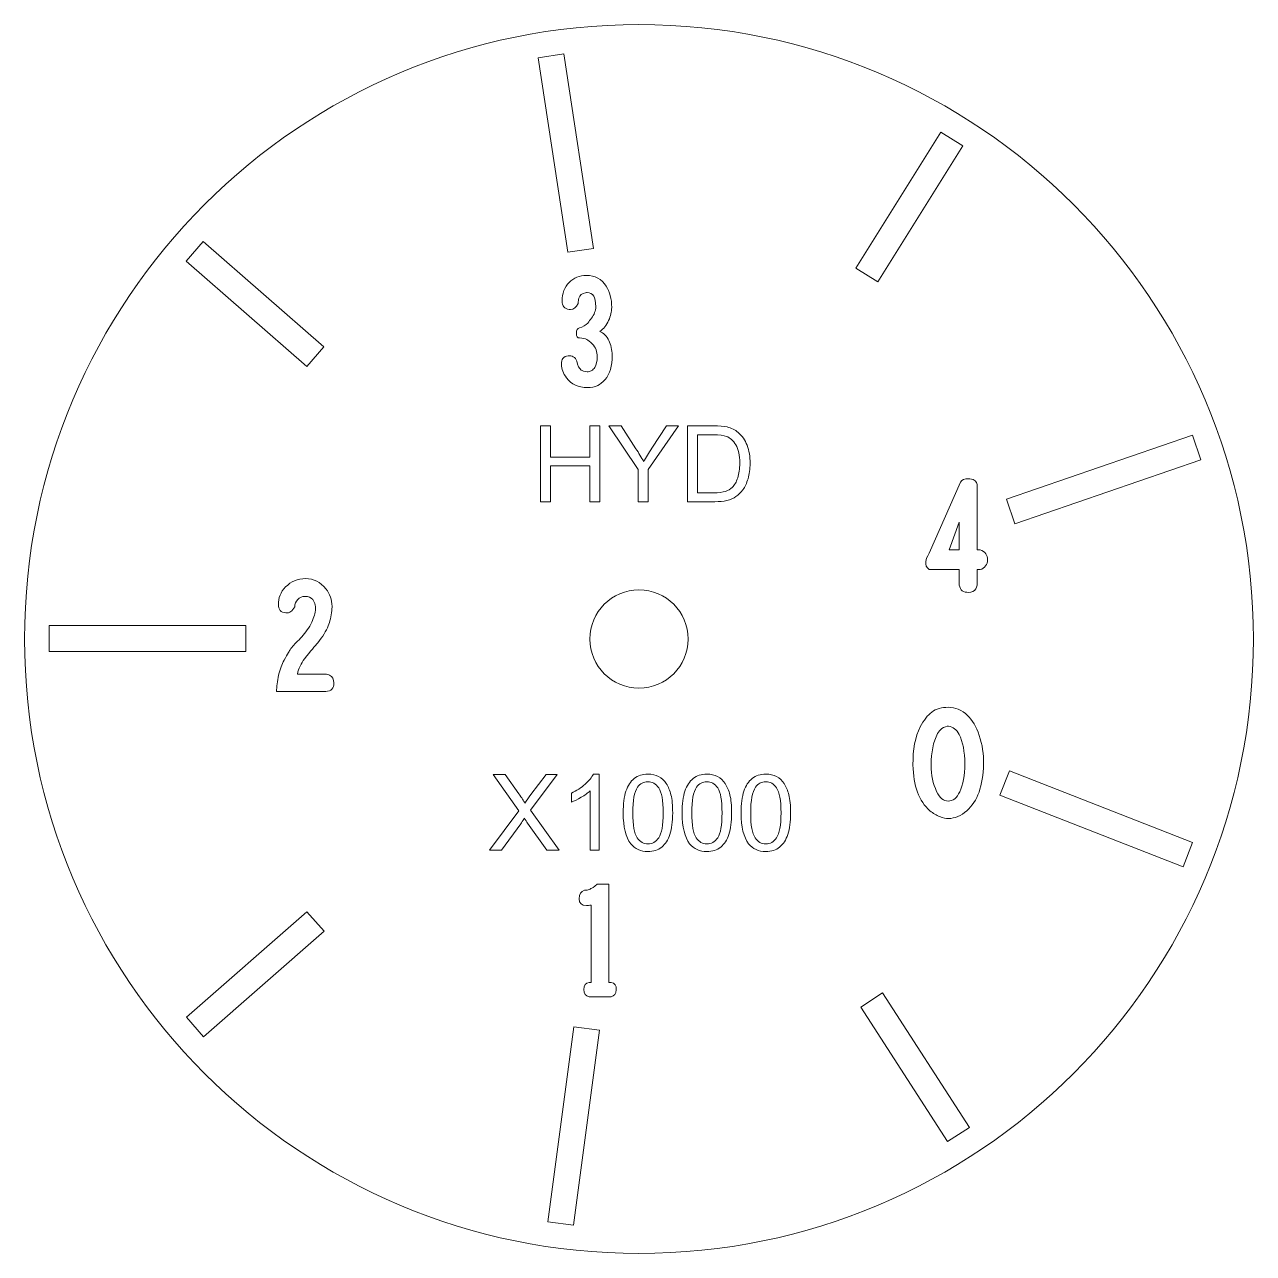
# Model space of a CAD drawing. Header units: millimetres. Extents: x -168 to 319, y -216 to 82.
# Drawn here: x 99.1 to 124.1, y -18.18 to 6.82 of the extents above; entities that cross this region are included whole.
import ezdxf

# ---------------------------------------------------------------- set-up
doc = ezdxf.new("R2010")
doc.units = ezdxf.units.MM
doc.header["$MEASUREMENT"] = 0
doc.layers.add('Cuts', color=7, linetype='Continuous')
doc.layers.add('Engrave', color=7, linetype='Continuous', plot=False)

msp = doc.modelspace()

# ---------------------------------------------------------------- linework, layer by layer
at = {"layer": 'Cuts', "color": 250, "lineweight": 9}
for points in [[(111.5966, 6.8223), (118.5021, 6.8223), (124.0976, 1.2248), (124.0976, -5.6777), (124.0976, -5.6777), (124.0976, -12.5802), (118.5021, -18.1777), (111.5966, -18.1777), (111.5966, -18.1777), (104.6935, -18.1777), (99.098, -12.5802), (99.098, -5.6777), (99.098, -5.6777), (99.098, 1.2248), (104.6935, 6.8223), (111.5966, 6.8223)], [(111.5973, -4.6777), (112.1498, -4.6777), (112.5975, -5.1255), (112.5975, -5.6777), (112.5975, -5.6777), (112.5975, -6.2299), (112.1498, -6.6777), (111.5973, -6.6777), (111.5973, -6.6777), (111.0451, -6.6777), (110.5974, -6.2299), (110.5974, -5.6777), (110.5974, -5.6777), (110.5974, -5.1255), (111.0451, -4.6777), (111.5973, -4.6777)]]:
    msp.add_open_spline(points, degree=3, knots=[0, 0, 0, 0, 0.2, 0.2, 0.2, 0.2, 0.4, 0.4, 0.4, 0.4, 0.6, 0.6, 0.6, 0.6, 1, 1, 1, 1], dxfattribs=at)
at = {"layer": 'Engrave', "color": 240, "lineweight": 9}
for points, knots in [([(110.0714, 6.2248), (110.0714, 6.2248), (110.6702, 2.269), (110.6702, 2.269), (110.6702, 2.269), (110.6702, 2.269), (110.1474, 2.1898), (110.1474, 2.1898), (110.1474, 2.1898), (110.1474, 2.1898), (109.5484, 6.1456), (109.5484, 6.1456), (109.5484, 6.1456), (109.5484, 6.1456), (110.0714, 6.2248), (110.0714, 6.2248)], [0, 0, 0, 0, 0.2, 0.2, 0.2, 0.2, 0.4, 0.4, 0.4, 0.4, 0.6, 0.6, 0.6, 0.6, 1, 1, 1, 1]), ([(118.1847, 4.3525), (118.1847, 4.3525), (116.4575, 1.5874), (116.4575, 1.5874), (116.4575, 1.5874), (116.4575, 1.5874), (116.0089, 1.8676), (116.0089, 1.8676), (116.0089, 1.8676), (116.0089, 1.8676), (117.7361, 4.6327), (117.7361, 4.6327), (117.7361, 4.6327), (117.7361, 4.6327), (118.1847, 4.3525), (118.1847, 4.3525)], [0, 0, 0, 0, 0.2, 0.2, 0.2, 0.2, 0.4, 0.4, 0.4, 0.4, 0.6, 0.6, 0.6, 0.6, 1, 1, 1, 1]), ([(102.7295, 2.4069), (102.7295, 2.4069), (105.1881, 0.2658), (105.1881, 0.2658), (105.1881, 0.2658), (105.1881, 0.2658), (104.8408, -0.1331), (104.8408, -0.1331), (104.8408, -0.1331), (104.8408, -0.1331), (102.3823, 2.008), (102.3823, 2.008), (102.3823, 2.008), (102.3823, 2.008), (102.7295, 2.4069), (102.7295, 2.4069)], [0, 0, 0, 0, 0.2, 0.2, 0.2, 0.2, 0.4, 0.4, 0.4, 0.4, 0.6, 0.6, 0.6, 0.6, 1, 1, 1, 1]), ([(110.5453, -0.5614), (110.3647, -0.5614), (110.2244, -0.4963), (110.1242, -0.3665), (110.1242, -0.3665), (110.0538, -0.2755), (110.0188, -0.1845), (110.0188, -0.093), (110.0188, -0.093), (110.0159, 0.0148), (110.061, 0.0737), (110.1535, 0.0837), (110.1535, 0.0837), (110.2367, 0.0924), (110.2975, 0.0564), (110.336, -0.024), (110.336, -0.024), (110.3489, -0.115), (110.3775, -0.1759), (110.4216, -0.2065), (110.4216, -0.2065), (110.4437, -0.2223), (110.4849, -0.2343), (110.5448, -0.2415), (110.5448, -0.2415), (110.5673, -0.2444), (110.5945, -0.2372), (110.6261, -0.2199), (110.6261, -0.2199), (110.6582, -0.2027), (110.6817, -0.1802), (110.6979, -0.1519), (110.6979, -0.1519), (110.7316, -0.0959), (110.7482, -0.025), (110.7482, 0.0598), (110.7482, 0.0598), (110.7482, 0.1704), (110.7158, 0.2576), (110.6501, 0.3222), (110.6501, 0.3222), (110.6027, 0.3701), (110.5643, 0.4013), (110.5352, 0.4156), (110.5352, 0.4156), (110.5064, 0.43), (110.4566, 0.442), (110.3866, 0.4516), (110.3866, 0.4516), (110.3454, 0.4439), (110.3248, 0.4722), (110.3248, 0.5368), (110.3248, 0.5368), (110.3248, 0.6091), (110.3451, 0.647), (110.3852, 0.6503), (110.3852, 0.6503), (110.4532, 0.67), (110.5108, 0.7035), (110.5563, 0.7499), (110.5563, 0.7499), (110.5817, 0.783), (110.6066, 0.8156), (110.6304, 0.8481), (110.6304, 0.8481), (110.6884, 0.9214), (110.7177, 0.9995), (110.7177, 1.0828), (110.7177, 1.0828), (110.7177, 1.1844), (110.7043, 1.2557), (110.6769, 1.296), (110.6769, 1.296), (110.6453, 1.3453), (110.6012, 1.3702), (110.5453, 1.3702), (110.5453, 1.3702), (110.5338, 1.3702), (110.5223, 1.3692), (110.5098, 1.3673), (110.5098, 1.3673), (110.4398, 1.3573), (110.3943, 1.3194), (110.3737, 1.2538), (110.3737, 1.2538), (110.3684, 1.2342), (110.3652, 1.2198), (110.3641, 1.2102), (110.3641, 1.2102), (110.3641, 1.2102), (110.3641, 1.2073), (110.3641, 1.2073), (110.3641, 1.2073), (110.3641, 1.1925), (110.3633, 1.1733), (110.3612, 1.1499), (110.3612, 1.1499), (110.3181, 1.067), (110.2669, 1.0253), (110.207, 1.0253), (110.207, 1.0253), (110.1975, 1.0253), (110.188, 1.0258), (110.1773, 1.0268), (110.1773, 1.0268), (110.083, 1.0388), (110.0351, 1.0967), (110.0341, 1.2006), (110.0341, 1.2006), (110.037, 1.3539), (110.084, 1.4789), (110.1754, 1.5752), (110.1754, 1.5752), (110.2665, 1.6714), (110.3858, 1.7198), (110.5322, 1.7198), (110.5322, 1.7198), (110.7009, 1.7198), (110.834, 1.6461), (110.9323, 1.4981), (110.9323, 1.4981), (111.0055, 1.3879), (111.0419, 1.2442), (111.0419, 1.0675), (111.0419, 1.0675), (111.0419, 0.9803), (111.0213, 0.8922), (110.9801, 0.8022), (110.9801, 0.8022), (110.935, 0.7049), (110.8762, 0.6312), (110.8033, 0.5804), (110.8033, 0.5804), (110.8799, 0.5459), (110.9404, 0.4832), (110.9845, 0.3927), (110.9845, 0.3927), (111.0261, 0.3064), (111.0486, 0.2068), (111.0515, 0.0938), (111.0515, 0.0938), (111.0563, -0.1251), (111.0083, -0.2894), (110.9083, -0.3986), (110.9083, -0.3986), (110.8551, -0.4575), (110.8043, -0.4982), (110.757, -0.5207), (110.757, -0.5207), (110.7009, -0.548), (110.63, -0.5614), (110.5453, -0.5614)], [0, 0, 0, 0, 0.025641, 0.025641, 0.025641, 0.025641, 0.0512821, 0.0512821, 0.0512821, 0.0512821, 0.0769231, 0.0769231, 0.0769231, 0.0769231, 0.1025641, 0.1025641, 0.1025641, 0.1025641, 0.1282051, 0.1282051, 0.1282051, 0.1282051, 0.1538462, 0.1538462, 0.1538462, 0.1538462, 0.1794872, 0.1794872, 0.1794872, 0.1794872, 0.2051282, 0.2051282, 0.2051282, 0.2051282, 0.2307692, 0.2307692, 0.2307692, 0.2307692, 0.2564103, 0.2564103, 0.2564103, 0.2564103, 0.2820513, 0.2820513, 0.2820513, 0.2820513, 0.3076923, 0.3076923, 0.3076923, 0.3076923, 0.3333333, 0.3333333, 0.3333333, 0.3333333, 0.3589744, 0.3589744, 0.3589744, 0.3589744, 0.3846154, 0.3846154, 0.3846154, 0.3846154, 0.4102564, 0.4102564, 0.4102564, 0.4102564, 0.4358974, 0.4358974, 0.4358974, 0.4358974, 0.4615385, 0.4615385, 0.4615385, 0.4615385, 0.4871795, 0.4871795, 0.4871795, 0.4871795, 0.5128205, 0.5128205, 0.5128205, 0.5128205, 0.5384615, 0.5384615, 0.5384615, 0.5384615, 0.5641026, 0.5641026, 0.5641026, 0.5641026, 0.5897436, 0.5897436, 0.5897436, 0.5897436, 0.6153846, 0.6153846, 0.6153846, 0.6153846, 0.6410256, 0.6410256, 0.6410256, 0.6410256, 0.6666667, 0.6666667, 0.6666667, 0.6666667, 0.6923077, 0.6923077, 0.6923077, 0.6923077, 0.7179487, 0.7179487, 0.7179487, 0.7179487, 0.7435897, 0.7435897, 0.7435897, 0.7435897, 0.7692308, 0.7692308, 0.7692308, 0.7692308, 0.7948718, 0.7948718, 0.7948718, 0.7948718, 0.8205128, 0.8205128, 0.8205128, 0.8205128, 0.8461538, 0.8461538, 0.8461538, 0.8461538, 0.8717949, 0.8717949, 0.8717949, 0.8717949, 0.8974359, 0.8974359, 0.8974359, 0.8974359, 0.9230769, 0.9230769, 0.9230769, 0.9230769, 0.9487179, 0.9487179, 0.9487179, 0.9487179, 1, 1, 1, 1]), ([(109.592, -2.8849), (109.592, -2.8849), (109.592, -1.3412), (109.592, -1.3412), (109.592, -1.3412), (109.592, -1.3412), (109.7966, -1.3412), (109.7966, -1.3412), (109.7966, -1.3412), (109.7966, -1.3412), (109.7966, -1.9752), (109.7966, -1.9752), (109.7966, -1.9752), (109.7966, -1.9752), (110.5987, -1.9752), (110.5987, -1.9752), (110.5987, -1.9752), (110.5987, -1.9752), (110.5987, -1.3412), (110.5987, -1.3412), (110.5987, -1.3412), (110.5987, -1.3412), (110.8033, -1.3412), (110.8033, -1.3412), (110.8033, -1.3412), (110.8033, -1.3412), (110.8033, -2.8849), (110.8033, -2.8849), (110.8033, -2.8849), (110.8033, -2.8849), (110.5987, -2.8849), (110.5987, -2.8849), (110.5987, -2.8849), (110.5987, -2.8849), (110.5987, -2.1574), (110.5987, -2.1574), (110.5987, -2.1574), (110.5987, -2.1574), (109.7966, -2.1574), (109.7966, -2.1574), (109.7966, -2.1574), (109.7966, -2.1574), (109.7966, -2.8849), (109.7966, -2.8849), (109.7966, -2.8849), (109.7966, -2.8849), (109.592, -2.8849), (109.592, -2.8849)], [0, 0, 0, 0, 0.0769231, 0.0769231, 0.0769231, 0.0769231, 0.1538462, 0.1538462, 0.1538462, 0.1538462, 0.2307692, 0.2307692, 0.2307692, 0.2307692, 0.3076923, 0.3076923, 0.3076923, 0.3076923, 0.3846154, 0.3846154, 0.3846154, 0.3846154, 0.4615385, 0.4615385, 0.4615385, 0.4615385, 0.5384615, 0.5384615, 0.5384615, 0.5384615, 0.6153846, 0.6153846, 0.6153846, 0.6153846, 0.6923077, 0.6923077, 0.6923077, 0.6923077, 0.7692308, 0.7692308, 0.7692308, 0.7692308, 0.8461538, 0.8461538, 0.8461538, 0.8461538, 1, 1, 1, 1]), ([(111.5783, -2.8849), (111.5783, -2.8849), (111.5783, -2.2311), (111.5783, -2.2311), (111.5783, -2.2311), (111.5783, -2.2311), (110.9834, -1.3412), (110.9834, -1.3412), (110.9834, -1.3412), (110.9834, -1.3412), (111.2318, -1.3412), (111.2318, -1.3412), (111.2318, -1.3412), (111.2318, -1.3412), (111.5362, -1.8066), (111.5362, -1.8066), (111.5362, -1.8066), (111.5923, -1.8936), (111.6443, -1.9806), (111.6929, -2.0679), (111.6929, -2.0679), (111.7393, -1.9871), (111.7954, -1.8961), (111.8614, -1.7951), (111.8614, -1.7951), (111.8614, -1.7951), (112.1606, -1.3412), (112.1606, -1.3412), (112.1606, -1.3412), (112.1606, -1.3412), (112.3985, -1.3412), (112.3985, -1.3412), (112.3985, -1.3412), (112.3985, -1.3412), (111.7824, -2.2311), (111.7824, -2.2311), (111.7824, -2.2311), (111.7824, -2.2311), (111.7824, -2.8849), (111.7824, -2.8849), (111.7824, -2.8849), (111.7824, -2.8849), (111.5783, -2.8849), (111.5783, -2.8849)], [0, 0, 0, 0, 0.0833333, 0.0833333, 0.0833333, 0.0833333, 0.1666667, 0.1666667, 0.1666667, 0.1666667, 0.25, 0.25, 0.25, 0.25, 0.3333333, 0.3333333, 0.3333333, 0.3333333, 0.4166667, 0.4166667, 0.4166667, 0.4166667, 0.5, 0.5, 0.5, 0.5, 0.5833333, 0.5833333, 0.5833333, 0.5833333, 0.6666667, 0.6666667, 0.6666667, 0.6666667, 0.75, 0.75, 0.75, 0.75, 0.8333333, 0.8333333, 0.8333333, 0.8333333, 1, 1, 1, 1]), ([(112.5817, -2.8849), (112.5817, -2.8849), (112.5817, -1.3412), (112.5817, -1.3412), (112.5817, -1.3412), (112.5817, -1.3412), (113.1133, -1.3412), (113.1133, -1.3412), (113.1133, -1.3412), (113.2333, -1.3412), (113.325, -1.3488), (113.3883, -1.3635), (113.3883, -1.3635), (113.4768, -1.3836), (113.5522, -1.4206), (113.6147, -1.4738), (113.6147, -1.4738), (113.6959, -1.5428), (113.757, -1.6305), (113.7973, -1.7376), (113.7973, -1.7376), (113.8379, -1.8447), (113.858, -1.9669), (113.858, -2.1046), (113.858, -2.1046), (113.858, -2.2218), (113.8444, -2.3256), (113.8167, -2.4162), (113.8167, -2.4162), (113.7894, -2.5068), (113.7545, -2.5819), (113.7114, -2.6412), (113.7114, -2.6412), (113.6686, -2.7005), (113.6219, -2.7472), (113.5709, -2.781), (113.5709, -2.781), (113.5202, -2.8152), (113.4587, -2.8411), (113.3868, -2.8587), (113.3868, -2.8587), (113.3147, -2.8763), (113.2319, -2.8849), (113.1388, -2.8849), (113.1388, -2.8849), (113.1388, -2.8849), (112.5817, -2.8849), (112.5817, -2.8849)], [0, 0, 0, 0, 0.0769231, 0.0769231, 0.0769231, 0.0769231, 0.1538462, 0.1538462, 0.1538462, 0.1538462, 0.2307692, 0.2307692, 0.2307692, 0.2307692, 0.3076923, 0.3076923, 0.3076923, 0.3076923, 0.3846154, 0.3846154, 0.3846154, 0.3846154, 0.4615385, 0.4615385, 0.4615385, 0.4615385, 0.5384615, 0.5384615, 0.5384615, 0.5384615, 0.6153846, 0.6153846, 0.6153846, 0.6153846, 0.6923077, 0.6923077, 0.6923077, 0.6923077, 0.7692308, 0.7692308, 0.7692308, 0.7692308, 0.8461538, 0.8461538, 0.8461538, 0.8461538, 1, 1, 1, 1]), ([(112.786, -2.7027), (112.786, -2.7027), (113.1155, -2.7027), (113.1155, -2.7027), (113.1155, -2.7027), (113.2173, -2.7027), (113.2973, -2.6933), (113.3552, -2.6743), (113.3552, -2.6743), (113.4131, -2.6552), (113.4591, -2.6286), (113.4937, -2.5941), (113.4937, -2.5941), (113.5421, -2.546), (113.5798, -2.4806), (113.6068, -2.399), (113.6068, -2.399), (113.6338, -2.317), (113.6474, -2.2182), (113.6474, -2.1014), (113.6474, -2.1014), (113.6474, -1.94), (113.6208, -1.816), (113.568, -1.7294), (113.568, -1.7294), (113.5149, -1.6424), (113.4504, -1.5845), (113.3746, -1.5551), (113.3746, -1.5551), (113.3201, -1.5339), (113.2316, -1.5234), (113.1104, -1.5234), (113.1104, -1.5234), (113.1104, -1.5234), (112.786, -1.5234), (112.786, -1.5234), (112.786, -1.5234), (112.786, -1.5234), (112.786, -2.7027), (112.786, -2.7027)], [0, 0, 0, 0, 0.0909091, 0.0909091, 0.0909091, 0.0909091, 0.1818182, 0.1818182, 0.1818182, 0.1818182, 0.2727273, 0.2727273, 0.2727273, 0.2727273, 0.3636364, 0.3636364, 0.3636364, 0.3636364, 0.4545455, 0.4545455, 0.4545455, 0.4545455, 0.5454545, 0.5454545, 0.5454545, 0.5454545, 0.6363636, 0.6363636, 0.6363636, 0.6363636, 0.7272727, 0.7272727, 0.7272727, 0.7272727, 0.8181818, 0.8181818, 0.8181818, 0.8181818, 1, 1, 1, 1]), ([(123.0302, -2.0324), (123.0302, -2.0324), (119.2469, -3.3342), (119.2469, -3.3342), (119.2469, -3.3342), (119.2469, -3.3342), (119.0749, -2.834), (119.0749, -2.834), (119.0749, -2.834), (119.0749, -2.834), (122.858, -1.5322), (122.858, -1.5322), (122.858, -1.5322), (122.858, -1.5322), (123.0302, -2.0324), (123.0302, -2.0324)], [0, 0, 0, 0, 0.2, 0.2, 0.2, 0.2, 0.4, 0.4, 0.4, 0.4, 0.6, 0.6, 0.6, 0.6, 1, 1, 1, 1]), ([(118.4764, -4.2614), (118.4764, -4.2614), (118.4764, -4.5851), (118.4764, -4.5851), (118.4764, -4.5851), (118.4716, -4.6134), (118.463, -4.6373), (118.4496, -4.657), (118.4496, -4.657), (118.4189, -4.7044), (118.3697, -4.7288), (118.3026, -4.7298), (118.3026, -4.7298), (118.1947, -4.7317), (118.1321, -4.6833), (118.1143, -4.5851), (118.1143, -4.5851), (118.1143, -4.5851), (118.1143, -4.2614), (118.1143, -4.2614), (118.1143, -4.2614), (118.1143, -4.2614), (117.4984, -4.2614), (117.4984, -4.2614), (117.4984, -4.2614), (117.4466, -4.225), (117.4241, -4.1718), (117.4308, -4.1028), (117.4308, -4.1028), (117.4337, -4.0635), (117.4562, -4.0056), (117.4984, -3.929), (117.4984, -3.929), (117.4984, -3.929), (118.1397, -2.4864), (118.1397, -2.4864), (118.1397, -2.4864), (118.1722, -2.4404), (118.2235, -2.4174), (118.2925, -2.4174), (118.2925, -2.4174), (118.305, -2.4174), (118.3174, -2.4179), (118.3304, -2.4188), (118.3304, -2.4188), (118.4251, -2.4318), (118.4735, -2.4701), (118.4764, -2.5338), (118.4764, -2.5338), (118.4764, -2.5338), (118.4764, -3.8614), (118.4764, -3.8614), (118.4764, -3.8614), (118.4764, -3.8614), (118.541, -3.8614), (118.541, -3.8614), (118.541, -3.8614), (118.6392, -3.9045), (118.6881, -3.9725), (118.6881, -4.0664), (118.6881, -4.0664), (118.6872, -4.1138), (118.6747, -4.156), (118.6503, -4.1924), (118.6503, -4.1924), (118.6229, -4.2326), (118.5865, -4.2556), (118.541, -4.2614), (118.541, -4.2614), (118.541, -4.2614), (118.4764, -4.2614), (118.4764, -4.2614)], [0, 0, 0, 0, 0.0526316, 0.0526316, 0.0526316, 0.0526316, 0.1052632, 0.1052632, 0.1052632, 0.1052632, 0.1578947, 0.1578947, 0.1578947, 0.1578947, 0.2105263, 0.2105263, 0.2105263, 0.2105263, 0.2631579, 0.2631579, 0.2631579, 0.2631579, 0.3157895, 0.3157895, 0.3157895, 0.3157895, 0.3684211, 0.3684211, 0.3684211, 0.3684211, 0.4210526, 0.4210526, 0.4210526, 0.4210526, 0.4736842, 0.4736842, 0.4736842, 0.4736842, 0.5263158, 0.5263158, 0.5263158, 0.5263158, 0.5789474, 0.5789474, 0.5789474, 0.5789474, 0.6315789, 0.6315789, 0.6315789, 0.6315789, 0.6842105, 0.6842105, 0.6842105, 0.6842105, 0.7368421, 0.7368421, 0.7368421, 0.7368421, 0.7894737, 0.7894737, 0.7894737, 0.7894737, 0.8421053, 0.8421053, 0.8421053, 0.8421053, 0.8947368, 0.8947368, 0.8947368, 0.8947368, 1, 1, 1, 1]), ([(118.1143, -3.3001), (118.1143, -3.3001), (117.9065, -3.8614), (117.9065, -3.8614), (117.9065, -3.8614), (117.9065, -3.8614), (118.1143, -3.8614), (118.1143, -3.8614), (118.1143, -3.8614), (118.1143, -3.8614), (118.1143, -3.3001), (118.1143, -3.3001)], [0, 0, 0, 0, 0.25, 0.25, 0.25, 0.25, 0.5, 0.5, 0.5, 0.5, 1, 1, 1, 1]), ([(104.2259, -6.7465), (104.224, -6.6483), (104.2379, -6.5372), (104.2671, -6.4127), (104.2671, -6.4127), (104.2969, -6.2882), (104.3333, -6.1876), (104.3758, -6.1109), (104.3758, -6.1109), (104.4539, -5.9744), (104.4947, -5.9031), (104.4979, -5.8978), (104.4979, -5.8978), (104.5391, -5.836), (104.6009, -5.7671), (104.6834, -5.6914), (104.6834, -5.6914), (104.7609, -5.6195), (104.8328, -5.5266), (104.898, -5.4136), (104.898, -5.4136), (104.9597, -5.3058), (104.997, -5.2124), (105.0105, -5.1329), (105.0105, -5.1329), (105.0291, -5.0232), (105.0124, -4.938), (104.9597, -4.8762), (104.9597, -4.8762), (104.9232, -4.8331), (104.8706, -4.8116), (104.8026, -4.8116), (104.8026, -4.8116), (104.7436, -4.8116), (104.6949, -4.8326), (104.6556, -4.8748), (104.6556, -4.8748), (104.6168, -4.9169), (104.5962, -4.9653), (104.5933, -5.0204), (104.5933, -5.0204), (104.5493, -5.1114), (104.4888, -5.1535), (104.4122, -5.1468), (104.4122, -5.1468), (104.3122, -5.1368), (104.2624, -5.0793), (104.2624, -4.9758), (104.2624, -4.9758), (104.2566, -4.8436), (104.3055, -4.7249), (104.4084, -4.619), (104.4084, -4.619), (104.5177, -4.506), (104.6537, -4.4495), (104.8165, -4.4495), (104.8165, -4.4495), (104.9793, -4.4495), (105.1167, -4.5184), (105.2294, -4.6569), (105.2294, -4.6569), (105.3118, -4.7598), (105.353, -4.8791), (105.353, -5.0156), (105.353, -5.0156), (105.353, -5.0419), (105.3514, -5.0687), (105.3486, -5.097), (105.3486, -5.097), (105.3343, -5.2201), (105.3102, -5.3245), (105.2754, -5.4093), (105.2754, -5.4093), (105.2337, -5.5142), (105.1632, -5.6286), (105.0651, -5.7541), (105.0651, -5.7541), (105.0071, -5.8154), (104.9162, -5.9242), (104.793, -6.0793), (104.793, -6.0793), (104.7235, -6.1751), (104.6751, -6.2791), (104.6484, -6.3902), (104.6484, -6.3902), (104.6484, -6.3902), (105.2179, -6.3902), (105.2179, -6.3902), (105.2179, -6.3902), (105.2508, -6.393), (105.2792, -6.4007), (105.3035, -6.4141), (105.3035, -6.4141), (105.3615, -6.4438), (105.3912, -6.497), (105.3922, -6.5727), (105.3922, -6.5727), (105.3946, -6.6799), (105.3385, -6.7379), (105.2236, -6.7465), (105.2236, -6.7465), (105.2236, -6.7465), (104.2259, -6.7465), (104.2259, -6.7465)], [0, 0, 0, 0, 0.037037, 0.037037, 0.037037, 0.037037, 0.0740741, 0.0740741, 0.0740741, 0.0740741, 0.1111111, 0.1111111, 0.1111111, 0.1111111, 0.1481481, 0.1481481, 0.1481481, 0.1481481, 0.1851852, 0.1851852, 0.1851852, 0.1851852, 0.2222222, 0.2222222, 0.2222222, 0.2222222, 0.2592593, 0.2592593, 0.2592593, 0.2592593, 0.2962963, 0.2962963, 0.2962963, 0.2962963, 0.3333333, 0.3333333, 0.3333333, 0.3333333, 0.3703704, 0.3703704, 0.3703704, 0.3703704, 0.4074074, 0.4074074, 0.4074074, 0.4074074, 0.4444444, 0.4444444, 0.4444444, 0.4444444, 0.4814815, 0.4814815, 0.4814815, 0.4814815, 0.5185185, 0.5185185, 0.5185185, 0.5185185, 0.5555556, 0.5555556, 0.5555556, 0.5555556, 0.5925926, 0.5925926, 0.5925926, 0.5925926, 0.6296296, 0.6296296, 0.6296296, 0.6296296, 0.6666667, 0.6666667, 0.6666667, 0.6666667, 0.7037037, 0.7037037, 0.7037037, 0.7037037, 0.7407407, 0.7407407, 0.7407407, 0.7407407, 0.7777778, 0.7777778, 0.7777778, 0.7777778, 0.8148148, 0.8148148, 0.8148148, 0.8148148, 0.8518519, 0.8518519, 0.8518519, 0.8518519, 0.8888889, 0.8888889, 0.8888889, 0.8888889, 0.9259259, 0.9259259, 0.9259259, 0.9259259, 1, 1, 1, 1]), ([(99.6005, -5.4047), (99.6005, -5.4047), (103.6015, -5.4047), (103.6015, -5.4047), (103.6015, -5.4047), (103.6015, -5.4047), (103.6015, -5.9336), (103.6015, -5.9336), (103.6015, -5.9336), (103.6015, -5.9336), (99.6005, -5.9336), (99.6005, -5.9336), (99.6005, -5.9336), (99.6005, -5.9336), (99.6005, -5.4047), (99.6005, -5.4047)], [0, 0, 0, 0, 0.2, 0.2, 0.2, 0.2, 0.4, 0.4, 0.4, 0.4, 0.6, 0.6, 0.6, 0.6, 1, 1, 1, 1]), ([(118.2675, -9.1704), (118.1467, -9.2762), (118.0212, -9.3289), (117.8915, -9.3289), (117.8915, -9.3289), (117.8436, -9.3289), (117.7841, -9.3165), (117.7132, -9.2911), (117.7132, -9.2911), (117.6486, -9.2686), (117.583, -9.2283), (117.5168, -9.1704), (117.5168, -9.1704), (117.2933, -8.9769), (117.1783, -8.666), (117.1715, -8.2383), (117.1715, -8.2383), (117.1668, -7.927), (117.2166, -7.6693), (117.3206, -7.4653), (117.3206, -7.4653), (117.3904, -7.3269), (117.4686, -7.2268), (117.5547, -7.165), (117.5547, -7.165), (117.6442, -7.0994), (117.7563, -7.0668), (117.8899, -7.0668), (117.8899, -7.0668), (118.0312, -7.0668), (118.162, -7.1224), (118.2828, -7.234), (118.2828, -7.234), (118.378, -7.3216), (118.4576, -7.4577), (118.5199, -7.642), (118.5199, -7.642), (118.5826, -7.8264), (118.6118, -8.0195), (118.607, -8.2216), (118.607, -8.2216), (118.5974, -8.6641), (118.4843, -8.9802), (118.2675, -9.1704)], [0, 0, 0, 0, 0.0833333, 0.0833333, 0.0833333, 0.0833333, 0.1666667, 0.1666667, 0.1666667, 0.1666667, 0.25, 0.25, 0.25, 0.25, 0.3333333, 0.3333333, 0.3333333, 0.3333333, 0.4166667, 0.4166667, 0.4166667, 0.4166667, 0.5, 0.5, 0.5, 0.5, 0.5833333, 0.5833333, 0.5833333, 0.5833333, 0.6666667, 0.6666667, 0.6666667, 0.6666667, 0.75, 0.75, 0.75, 0.75, 0.8333333, 0.8333333, 0.8333333, 0.8333333, 1, 1, 1, 1]), ([(118.1117, -7.621), (118.0585, -7.5199), (117.9867, -7.4644), (117.8971, -7.4543), (117.8971, -7.4543), (117.8532, -7.4495), (117.8076, -7.4644), (117.7611, -7.4988), (117.7611, -7.4988), (117.7218, -7.529), (117.6918, -7.5635), (117.6712, -7.6028), (117.6712, -7.6028), (117.5844, -7.7723), (117.5408, -7.984), (117.5408, -8.2388), (117.5408, -8.2388), (117.5408, -8.4481), (117.5782, -8.6287), (117.6529, -8.7805), (117.6529, -8.7805), (117.7186, -8.9103), (117.7971, -8.9754), (117.8885, -8.9754), (117.8885, -8.9754), (117.9858, -8.9754), (118.0639, -8.9122), (118.1227, -8.7858), (118.1227, -8.7858), (118.1913, -8.6411), (118.2253, -8.4524), (118.2253, -8.2206), (118.2253, -8.2206), (118.2253, -7.9658), (118.1874, -7.7661), (118.1117, -7.621)], [0, 0, 0, 0, 0.1, 0.1, 0.1, 0.1, 0.2, 0.2, 0.2, 0.2, 0.3, 0.3, 0.3, 0.3, 0.4, 0.4, 0.4, 0.4, 0.5, 0.5, 0.5, 0.5, 0.6, 0.6, 0.6, 0.6, 0.7, 0.7, 0.7, 0.7, 0.8, 0.8, 0.8, 0.8, 1, 1, 1, 1]), ([(108.5583, -9.9757), (108.5583, -9.9757), (109.1557, -9.1713), (109.1557, -9.1713), (109.1557, -9.1713), (109.1557, -9.1713), (108.6291, -8.432), (108.6291, -8.432), (108.6291, -8.432), (108.6291, -8.432), (108.8721, -8.432), (108.8721, -8.432), (108.8721, -8.432), (108.8721, -8.432), (109.1526, -8.8281), (109.1526, -8.8281), (109.1526, -8.8281), (109.2108, -8.91), (109.252, -8.9733), (109.2766, -9.0175), (109.2766, -9.0175), (109.3111, -8.9614), (109.3517, -8.9028), (109.3988, -8.8417), (109.3988, -8.8417), (109.3988, -8.8417), (109.7097, -8.432), (109.7097, -8.432), (109.7097, -8.432), (109.7097, -8.432), (109.9317, -8.432), (109.9317, -8.432), (109.9317, -8.432), (109.9317, -8.432), (109.3893, -9.1595), (109.3893, -9.1595), (109.3893, -9.1595), (109.3893, -9.1595), (109.9738, -9.9757), (109.9738, -9.9757), (109.9738, -9.9757), (109.9738, -9.9757), (109.7212, -9.9757), (109.7212, -9.9757), (109.7212, -9.9757), (109.7212, -9.9757), (109.3325, -9.4251), (109.3325, -9.4251), (109.3325, -9.4251), (109.3106, -9.3934), (109.2883, -9.3589), (109.2651, -9.3219), (109.2651, -9.3219), (109.2306, -9.378), (109.206, -9.4164), (109.1914, -9.4377), (109.1914, -9.4377), (109.1914, -9.4377), (108.8038, -9.9757), (108.8038, -9.9757), (108.8038, -9.9757), (108.8038, -9.9757), (108.5583, -9.9757), (108.5583, -9.9757)], [0, 0, 0, 0, 0.0588235, 0.0588235, 0.0588235, 0.0588235, 0.1176471, 0.1176471, 0.1176471, 0.1176471, 0.1764706, 0.1764706, 0.1764706, 0.1764706, 0.2352941, 0.2352941, 0.2352941, 0.2352941, 0.2941176, 0.2941176, 0.2941176, 0.2941176, 0.3529412, 0.3529412, 0.3529412, 0.3529412, 0.4117647, 0.4117647, 0.4117647, 0.4117647, 0.4705882, 0.4705882, 0.4705882, 0.4705882, 0.5294118, 0.5294118, 0.5294118, 0.5294118, 0.5882353, 0.5882353, 0.5882353, 0.5882353, 0.6470588, 0.6470588, 0.6470588, 0.6470588, 0.7058824, 0.7058824, 0.7058824, 0.7058824, 0.7647059, 0.7647059, 0.7647059, 0.7647059, 0.8235294, 0.8235294, 0.8235294, 0.8235294, 0.8823529, 0.8823529, 0.8823529, 0.8823529, 1, 1, 1, 1]), ([(110.7908, -9.9757), (110.7908, -9.9757), (110.6013, -9.9757), (110.6013, -9.9757), (110.6013, -9.9757), (110.6013, -9.9757), (110.6013, -8.7681), (110.6013, -8.7681), (110.6013, -8.7681), (110.5557, -8.8115), (110.496, -8.855), (110.422, -8.8985), (110.422, -8.8985), (110.3476, -8.942), (110.2811, -8.9747), (110.2221, -8.9963), (110.2221, -8.9963), (110.2221, -8.9963), (110.2221, -8.8133), (110.2221, -8.8133), (110.2221, -8.8133), (110.3282, -8.7634), (110.4209, -8.703), (110.5003, -8.6322), (110.5003, -8.6322), (110.5794, -8.561), (110.6358, -8.4924), (110.6689, -8.4255), (110.6689, -8.4255), (110.6689, -8.4255), (110.7908, -8.4255), (110.7908, -8.4255), (110.7908, -8.4255), (110.7908, -8.4255), (110.7908, -9.9757), (110.7908, -9.9757)], [0, 0, 0, 0, 0.1, 0.1, 0.1, 0.1, 0.2, 0.2, 0.2, 0.2, 0.3, 0.3, 0.3, 0.3, 0.4, 0.4, 0.4, 0.4, 0.5, 0.5, 0.5, 0.5, 0.6, 0.6, 0.6, 0.6, 0.7, 0.7, 0.7, 0.7, 0.8, 0.8, 0.8, 0.8, 1, 1, 1, 1]), ([(111.2764, -9.2145), (111.2764, -9.0319), (111.295, -8.8849), (111.3328, -8.7738), (111.3328, -8.7738), (111.3702, -8.6624), (111.4262, -8.5765), (111.5003, -8.5161), (111.5003, -8.5161), (111.5743, -8.4557), (111.6673, -8.4255), (111.7796, -8.4255), (111.7796, -8.4255), (111.8626, -8.4255), (111.9352, -8.4424), (111.9976, -8.4759), (111.9976, -8.4759), (112.0603, -8.5089), (112.1117, -8.5571), (112.1527, -8.62), (112.1527, -8.62), (112.1933, -8.6829), (112.2253, -8.7594), (112.2483, -8.8496), (112.2483, -8.8496), (112.2715, -8.9399), (112.283, -9.0613), (112.283, -9.2145), (112.283, -9.2145), (112.283, -9.3956), (112.2643, -9.5415), (112.2273, -9.6529), (112.2273, -9.6529), (112.1899, -9.7644), (112.1342, -9.8503), (112.0603, -9.911), (112.0603, -9.911), (111.9861, -9.9717), (111.8928, -10.0019), (111.7796, -10.0019), (111.7796, -10.0019), (111.6308, -10.0019), (111.5139, -9.9487), (111.429, -9.842), (111.429, -9.842), (111.3274, -9.7137), (111.2764, -9.5041), (111.2764, -9.2145)], [0, 0, 0, 0, 0.0769231, 0.0769231, 0.0769231, 0.0769231, 0.1538462, 0.1538462, 0.1538462, 0.1538462, 0.2307692, 0.2307692, 0.2307692, 0.2307692, 0.3076923, 0.3076923, 0.3076923, 0.3076923, 0.3846154, 0.3846154, 0.3846154, 0.3846154, 0.4615385, 0.4615385, 0.4615385, 0.4615385, 0.5384615, 0.5384615, 0.5384615, 0.5384615, 0.6153846, 0.6153846, 0.6153846, 0.6153846, 0.6923077, 0.6923077, 0.6923077, 0.6923077, 0.7692308, 0.7692308, 0.7692308, 0.7692308, 0.8461538, 0.8461538, 0.8461538, 0.8461538, 1, 1, 1, 1]), ([(112.4758, -9.2145), (112.4758, -9.0319), (112.4945, -8.8849), (112.5321, -8.7738), (112.5321, -8.7738), (112.5696, -8.6624), (112.6257, -8.5765), (112.6996, -8.5161), (112.6996, -8.5161), (112.7738, -8.4557), (112.8667, -8.4255), (112.979, -8.4255), (112.979, -8.4255), (113.0619, -8.4255), (113.1345, -8.4424), (113.197, -8.4759), (113.197, -8.4759), (113.2597, -8.5089), (113.3111, -8.5571), (113.3521, -8.62), (113.3521, -8.62), (113.3927, -8.6829), (113.4247, -8.7594), (113.4477, -8.8496), (113.4477, -8.8496), (113.4709, -8.9399), (113.4824, -9.0613), (113.4824, -9.2145), (113.4824, -9.2145), (113.4824, -9.3956), (113.4637, -9.5415), (113.4267, -9.6529), (113.4267, -9.6529), (113.3893, -9.7644), (113.3336, -9.8503), (113.2597, -9.911), (113.2597, -9.911), (113.1855, -9.9717), (113.0921, -10.0019), (112.979, -10.0019), (112.979, -10.0019), (112.8302, -10.0019), (112.7134, -9.9487), (112.6284, -9.842), (112.6284, -9.842), (112.5267, -9.7137), (112.4758, -9.5041), (112.4758, -9.2145)], [0, 0, 0, 0, 0.0769231, 0.0769231, 0.0769231, 0.0769231, 0.1538462, 0.1538462, 0.1538462, 0.1538462, 0.2307692, 0.2307692, 0.2307692, 0.2307692, 0.3076923, 0.3076923, 0.3076923, 0.3076923, 0.3846154, 0.3846154, 0.3846154, 0.3846154, 0.4615385, 0.4615385, 0.4615385, 0.4615385, 0.5384615, 0.5384615, 0.5384615, 0.5384615, 0.6153846, 0.6153846, 0.6153846, 0.6153846, 0.6923077, 0.6923077, 0.6923077, 0.6923077, 0.7692308, 0.7692308, 0.7692308, 0.7692308, 0.8461538, 0.8461538, 0.8461538, 0.8461538, 1, 1, 1, 1]), ([(113.6751, -9.2145), (113.6751, -9.0319), (113.6939, -8.8849), (113.7315, -8.7738), (113.7315, -8.7738), (113.7689, -8.6624), (113.8251, -8.5765), (113.899, -8.5161), (113.899, -8.5161), (113.9732, -8.4557), (114.0662, -8.4255), (114.1783, -8.4255), (114.1783, -8.4255), (114.2613, -8.4255), (114.3339, -8.4424), (114.3965, -8.4759), (114.3965, -8.4759), (114.459, -8.5089), (114.5104, -8.5571), (114.5514, -8.62), (114.5514, -8.62), (114.592, -8.6829), (114.624, -8.7594), (114.647, -8.8496), (114.647, -8.8496), (114.6704, -8.9399), (114.6819, -9.0613), (114.6819, -9.2145), (114.6819, -9.2145), (114.6819, -9.3956), (114.6632, -9.5415), (114.6262, -9.6529), (114.6262, -9.6529), (114.5888, -9.7644), (114.5331, -9.8503), (114.459, -9.911), (114.459, -9.911), (114.385, -9.9717), (114.2915, -10.0019), (114.1783, -10.0019), (114.1783, -10.0019), (114.0295, -10.0019), (113.9128, -9.9487), (113.8279, -9.842), (113.8279, -9.842), (113.7261, -9.7137), (113.6751, -9.5041), (113.6751, -9.2145)], [0, 0, 0, 0, 0.0769231, 0.0769231, 0.0769231, 0.0769231, 0.1538462, 0.1538462, 0.1538462, 0.1538462, 0.2307692, 0.2307692, 0.2307692, 0.2307692, 0.3076923, 0.3076923, 0.3076923, 0.3076923, 0.3846154, 0.3846154, 0.3846154, 0.3846154, 0.4615385, 0.4615385, 0.4615385, 0.4615385, 0.5384615, 0.5384615, 0.5384615, 0.5384615, 0.6153846, 0.6153846, 0.6153846, 0.6153846, 0.6923077, 0.6923077, 0.6923077, 0.6923077, 0.7692308, 0.7692308, 0.7692308, 0.7692308, 0.8461538, 0.8461538, 0.8461538, 0.8461538, 1, 1, 1, 1]), ([(122.6661, -10.3126), (122.6661, -10.3126), (118.9414, -8.8516), (118.9414, -8.8516), (118.9414, -8.8516), (118.9414, -8.8516), (119.1345, -8.3593), (119.1345, -8.3593), (119.1345, -8.3593), (119.1345, -8.3593), (122.8591, -9.8202), (122.8591, -9.8202), (122.8591, -9.8202), (122.8591, -9.8202), (122.6661, -10.3126), (122.6661, -10.3126)], [0, 0, 0, 0, 0.2, 0.2, 0.2, 0.2, 0.4, 0.4, 0.4, 0.4, 0.6, 0.6, 0.6, 0.6, 1, 1, 1, 1]), ([(111.4712, -9.2145), (111.4712, -9.4678), (111.501, -9.6364), (111.5603, -9.7205), (111.5603, -9.7205), (111.6195, -9.8043), (111.6926, -9.8463), (111.7796, -9.8463), (111.7796, -9.8463), (111.8669, -9.8463), (111.9399, -9.8039), (111.9992, -9.7198), (111.9992, -9.7198), (112.0585, -9.6357), (112.0882, -9.4671), (112.0882, -9.2145), (112.0882, -9.2145), (112.0882, -8.9603), (112.0585, -8.7914), (111.9992, -8.708), (111.9992, -8.708), (111.9399, -8.6243), (111.8662, -8.5826), (111.7778, -8.5826), (111.7778, -8.5826), (111.6903, -8.5826), (111.621, -8.6196), (111.5689, -8.6933), (111.5689, -8.6933), (111.5039, -8.7871), (111.4712, -8.9611), (111.4712, -9.2145)], [0, 0, 0, 0, 0.1111111, 0.1111111, 0.1111111, 0.1111111, 0.2222222, 0.2222222, 0.2222222, 0.2222222, 0.3333333, 0.3333333, 0.3333333, 0.3333333, 0.4444444, 0.4444444, 0.4444444, 0.4444444, 0.5555556, 0.5555556, 0.5555556, 0.5555556, 0.6666667, 0.6666667, 0.6666667, 0.6666667, 0.7777778, 0.7777778, 0.7777778, 0.7777778, 1, 1, 1, 1]), ([(112.6706, -9.2145), (112.6706, -9.4678), (112.7003, -9.6364), (112.7596, -9.7205), (112.7596, -9.7205), (112.8189, -9.8043), (112.892, -9.8463), (112.979, -9.8463), (112.979, -9.8463), (113.0662, -9.8463), (113.1393, -9.8039), (113.1986, -9.7198), (113.1986, -9.7198), (113.2578, -9.6357), (113.2876, -9.4671), (113.2876, -9.2145), (113.2876, -9.2145), (113.2876, -8.9603), (113.2578, -8.7914), (113.1986, -8.708), (113.1986, -8.708), (113.1393, -8.6243), (113.0655, -8.5826), (112.9772, -8.5826), (112.9772, -8.5826), (112.8897, -8.5826), (112.8205, -8.6196), (112.7684, -8.6933), (112.7684, -8.6933), (112.7033, -8.7871), (112.6706, -8.9611), (112.6706, -9.2145)], [0, 0, 0, 0, 0.1111111, 0.1111111, 0.1111111, 0.1111111, 0.2222222, 0.2222222, 0.2222222, 0.2222222, 0.3333333, 0.3333333, 0.3333333, 0.3333333, 0.4444444, 0.4444444, 0.4444444, 0.4444444, 0.5555556, 0.5555556, 0.5555556, 0.5555556, 0.6666667, 0.6666667, 0.6666667, 0.6666667, 0.7777778, 0.7777778, 0.7777778, 0.7777778, 1, 1, 1, 1]), ([(113.8699, -9.2145), (113.8699, -9.4678), (113.8997, -9.6364), (113.959, -9.7205), (113.959, -9.7205), (114.0184, -9.8043), (114.0913, -9.8463), (114.1783, -9.8463), (114.1783, -9.8463), (114.2656, -9.8463), (114.3386, -9.8039), (114.3979, -9.7198), (114.3979, -9.7198), (114.4572, -9.6357), (114.4871, -9.4671), (114.4871, -9.2145), (114.4871, -9.2145), (114.4871, -8.9603), (114.4572, -8.7914), (114.3979, -8.708), (114.3979, -8.708), (114.3386, -8.6243), (114.2649, -8.5826), (114.1765, -8.5826), (114.1765, -8.5826), (114.0892, -8.5826), (114.0198, -8.6196), (113.9678, -8.6933), (113.9678, -8.6933), (113.9026, -8.7871), (113.8699, -8.9611), (113.8699, -9.2145)], [0, 0, 0, 0, 0.1111111, 0.1111111, 0.1111111, 0.1111111, 0.2222222, 0.2222222, 0.2222222, 0.2222222, 0.3333333, 0.3333333, 0.3333333, 0.3333333, 0.4444444, 0.4444444, 0.4444444, 0.4444444, 0.5555556, 0.5555556, 0.5555556, 0.5555556, 0.6666667, 0.6666667, 0.6666667, 0.6666667, 0.7777778, 0.7777778, 0.7777778, 0.7777778, 1, 1, 1, 1]), ([(110.5866, -12.9549), (110.5118, -12.94), (110.4746, -12.8912), (110.4746, -12.8083), (110.4746, -12.8083), (110.4746, -12.7255), (110.5118, -12.6771), (110.5871, -12.6632), (110.5871, -12.6632), (110.5871, -12.6632), (110.6264, -12.6632), (110.6264, -12.6632), (110.6264, -12.6632), (110.6264, -12.6632), (110.6264, -11.0918), (110.6264, -11.0918), (110.6264, -11.0918), (110.6235, -11.0927), (110.5919, -11.0951), (110.531, -11.0999), (110.531, -11.0999), (110.431, -11.098), (110.3806, -11.0525), (110.3806, -10.9639), (110.3806, -10.9639), (110.3806, -10.8676), (110.4166, -10.8097), (110.4888, -10.79), (110.4888, -10.79), (110.531, -10.79), (110.5626, -10.7852), (110.5842, -10.7761), (110.5842, -10.7761), (110.5952, -10.7694), (110.6067, -10.7627), (110.6177, -10.7565), (110.6177, -10.7565), (110.6374, -10.7508), (110.6796, -10.7211), (110.7442, -10.6679), (110.7442, -10.6679), (110.7442, -10.6679), (110.987, -10.6679), (110.987, -10.6679), (110.987, -10.6679), (110.987, -10.6679), (110.987, -12.6632), (110.987, -12.6632), (110.987, -12.6632), (110.987, -12.6632), (111.0321, -12.6632), (111.0321, -12.6632), (111.0321, -12.6632), (111.1049, -12.6771), (111.1394, -12.7269), (111.1355, -12.8126), (111.1355, -12.8126), (111.1316, -12.895), (111.0971, -12.9424), (111.0316, -12.9549), (111.0316, -12.9549), (111.0383, -12.9549), (110.8897, -12.9549), (110.5866, -12.9549)], [0, 0, 0, 0, 0.0588235, 0.0588235, 0.0588235, 0.0588235, 0.1176471, 0.1176471, 0.1176471, 0.1176471, 0.1764706, 0.1764706, 0.1764706, 0.1764706, 0.2352941, 0.2352941, 0.2352941, 0.2352941, 0.2941176, 0.2941176, 0.2941176, 0.2941176, 0.3529412, 0.3529412, 0.3529412, 0.3529412, 0.4117647, 0.4117647, 0.4117647, 0.4117647, 0.4705882, 0.4705882, 0.4705882, 0.4705882, 0.5294118, 0.5294118, 0.5294118, 0.5294118, 0.5882353, 0.5882353, 0.5882353, 0.5882353, 0.6470588, 0.6470588, 0.6470588, 0.6470588, 0.7058824, 0.7058824, 0.7058824, 0.7058824, 0.7647059, 0.7647059, 0.7647059, 0.7647059, 0.8235294, 0.8235294, 0.8235294, 0.8235294, 0.8823529, 0.8823529, 0.8823529, 0.8823529, 1, 1, 1, 1]), ([(102.3896, -13.3728), (102.3896, -13.3728), (104.8431, -11.2258), (104.8431, -11.2258), (104.8431, -11.2258), (104.8431, -11.2258), (105.1914, -11.6238), (105.1914, -11.6238), (105.1914, -11.6238), (105.1914, -11.6238), (102.738, -13.7708), (102.738, -13.7708), (102.738, -13.7708), (102.738, -13.7708), (102.3896, -13.3728), (102.3896, -13.3728)], [0, 0, 0, 0, 0.2, 0.2, 0.2, 0.2, 0.4, 0.4, 0.4, 0.4, 0.6, 0.6, 0.6, 0.6, 1, 1, 1, 1]), ([(117.8759, -15.904), (117.8759, -15.904), (116.1075, -13.1652), (116.1075, -13.1652), (116.1075, -13.1652), (116.1075, -13.1652), (116.5518, -12.8782), (116.5518, -12.8782), (116.5518, -12.8782), (116.5518, -12.8782), (118.3203, -15.617), (118.3203, -15.617), (118.3203, -15.617), (118.3203, -15.617), (117.8759, -15.904), (117.8759, -15.904)], [0, 0, 0, 0, 0.2, 0.2, 0.2, 0.2, 0.4, 0.4, 0.4, 0.4, 0.6, 0.6, 0.6, 0.6, 1, 1, 1, 1]), ([(109.7412, -17.5332), (109.7412, -17.5332), (110.2701, -13.5674), (110.2701, -13.5674), (110.2701, -13.5674), (110.2701, -13.5674), (110.7942, -13.6373), (110.7942, -13.6373), (110.7942, -13.6373), (110.7942, -13.6373), (110.2655, -17.6031), (110.2655, -17.6031), (110.2655, -17.6031), (110.2655, -17.6031), (109.7412, -17.5332), (109.7412, -17.5332)], [0, 0, 0, 0, 0.2, 0.2, 0.2, 0.2, 0.4, 0.4, 0.4, 0.4, 0.6, 0.6, 0.6, 0.6, 1, 1, 1, 1])]:
    msp.add_open_spline(points, degree=3, knots=knots, dxfattribs=at)

doc.saveas('drawing.dxf')
